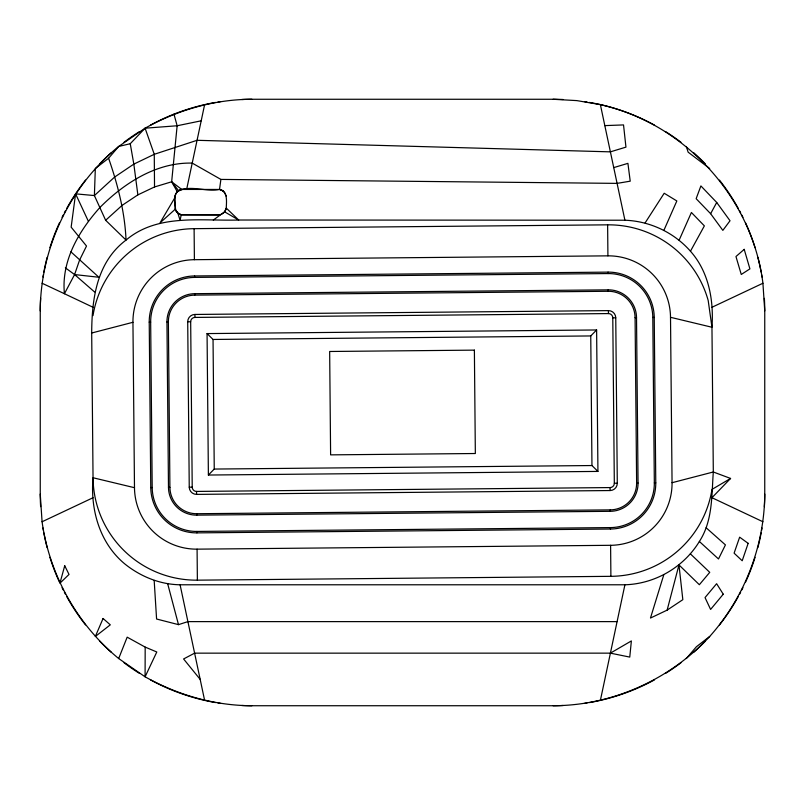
<?xml version="1.0" encoding="UTF-8"?>
<svg xmlns="http://www.w3.org/2000/svg" width="805" height="805" viewBox="0 0 805 805"><rect width="100%" height="100%" fill="white"/><g stroke="black" fill="none" stroke-linecap="round" stroke-linejoin="round"><path stroke-width="1.21" d="M145.182 647.099L156.794 651.99L145.091 676.804L118.677 658.54L127.17 637.158L145.182 647.099L145.091 676.804C177.674 695.007 214.472 705.643 251.905 705.733L553.095 705.733A211.655 211.655 0 0 0 563.148 705.492M204.621 104.62L201.2 120.81L177.14 125.761L145.091 128.196L118.667 146.46L108.605 158.243C117.782 184.737 124.835 211.936 126.033 240.081C96.6 262.189 91.861 298.907 91.69 333.008L93.038 477.747C90.23 509.615 99.639 543.355 125.127 564.194C140.734 576.621 160.014 584.48 180.089 584.782L624.911 584.782C655.039 583.897 683.707 567.223 699.374 541.483C712.878 520.704 711.56 495.598 713.311 471.992L711.962 327.253C713.864 300.376 708.873 271.929 690.459 251.22C673.946 232.414 649.897 221.123 624.911 220.218L238.693 220.017C200.697 221.154 157.559 213.406 126.033 240.081L105.646 220.278L122.169 205.325L137.866 194.87L154.53 186.951L154.268 154.298L145.091 128.196C177.674 109.993 214.472 99.357 251.905 99.267L553.095 99.267A211.655 211.655 0 0 1 563.148 99.508M613.732 167.611L627.91 163.355L630.224 181.175L617.083 183.379L220.892 179.414L192.224 163.103C156.562 162.197 124.312 182.987 99.971 207.428C78.85 230.965 61.1 260.931 64.43 293.724L93.068 307.289M40.622 506.647A211.655 211.655 0 0 1 40.25 494.079L40.25 310.921C40.451 247.92 69.884 186.307 118.667 146.46L130.249 143.723L145.091 128.196M553.095 705.733C612.021 705.643 669.78 679.742 709.678 636.483C744.464 597.592 764.398 546.273 764.75 494.079L764.75 310.921A211.655 211.655 0 0 0 764.378 298.353M175.309 208.374L175.802 210.538L177.865 213.245L180.089 220.218L181.236 214.804L177.865 213.245L175.621 210.196C175.399 204.178 172.793 196.833 177.281 191.761C189.447 184.043 206.191 192.526 219.534 189.396C228.137 191.127 226.436 201.904 226.245 208.374A8.614 8.614 0 0 1 219.765 214.855L181.236 214.804L219.765 214.855M177.281 191.761L171.656 181.799L177.14 125.761L173.971 114.139M553.095 99.267L576.903 100.615L600.379 104.62L604.817 125.61L623.533 124.926L625.948 147.134L610.381 151.853L197.074 140.301L154.268 154.298L133.831 164.119L114.592 177.08L94.396 195.565L75.579 193.844L71.152 227.151L86.507 246.028L79.574 260.096L74.593 274.565L64.43 293.724L42.071 283.249M220.892 179.414L219.534 189.396L222.643 190.684L224.565 192.486L226.296 196.168M201.2 120.81L186.669 189.225L181.467 189.447A8.614 8.614 0 0 0 174.776 197.839L160.024 222.864L175.228 209.24L174.776 197.839M600.379 700.38L624.911 584.782M663.743 574.951L650.47 618.049L667.134 610.13L678.967 564.919L699.354 584.722L709.738 572.345L690.388 553.86M663.964 230.17L676.834 200.958L664.195 193.25L645.117 222.905M679.118 240.202L691.404 212.49L704.365 225.883L690.459 251.22M224.565 211.816L226.296 208.133L238.693 220.017L224.565 211.816L213.305 220.067M710.624 213.707L716.712 202.468L700.893 185.935L696.144 198.684L710.624 213.707L722.85 230.371L730.024 220.751L716.712 202.468M686.333 658.54L696.395 646.747L709.678 636.483M730.578 478.442L711.992 489.4A103.382 103.382 0 0 1 610.894 576.33L197.376 580.163A103.382 103.382 0 0 1 93.038 477.747L134.485 487.699A62.025 62.025 0 0 0 197.084 549.151L610.603 545.307A62.025 62.025 0 0 0 672.054 482.708L713.311 471.992L730.578 478.442L711.962 497.711L762.929 521.751M208.384 475.031L214.251 469.053L591.957 465.542L597.934 471.418L596.616 329.97L207.066 333.582L208.384 475.031L597.934 471.418M207.066 333.582L213.043 339.458L590.749 335.947L596.616 329.97M108.605 158.243L95.322 168.517L94.396 195.565L105.646 220.278M667.134 610.13L682.831 599.675L678.967 564.919M610.381 653.147L631.372 640.931L629.762 657.091L610.381 653.147L194.619 653.157L183.59 658.963L200.183 679.4L204.621 700.38M93.068 497.711L42.071 521.761C49.467 574.931 77.21 624.459 118.677 658.54M711.932 307.289L762.929 283.249C752.152 197.507 684.713 123.417 600.379 104.62M177.865 213.245L181.467 214.855M154.178 580.425L156.583 619.015L178.489 624.64L187.917 621.621L617.083 621.621M154.53 186.951L171.656 181.799L181.699 189.396L178.589 190.684L171.656 181.799M91.69 333.008L132.946 322.292A62.025 62.025 0 0 1 194.397 259.693L607.916 255.849A62.025 62.025 0 0 1 670.515 317.301L711.962 327.253L708.199 300.537A103.382 103.382 0 0 0 607.624 224.837L194.106 228.67A103.382 103.382 0 0 0 93.008 315.6M194.548 275.964L608.067 272.13A45.754 45.754 0 0 1 654.234 317.452L655.773 482.859A45.754 45.754 0 0 1 610.452 529.036L196.933 532.87A45.754 45.754 0 0 1 150.766 487.548L149.227 322.141A45.754 45.754 0 0 1 194.548 275.964L194.558 277.403A44.315 44.315 0 0 0 150.666 322.131L152.195 487.538A44.315 44.315 0 0 0 196.923 531.431L610.442 527.597A44.315 44.315 0 0 0 654.334 482.869L652.805 317.462A44.315 44.315 0 0 0 608.077 273.569L194.558 277.403M194.709 293.684L608.228 289.85A28.034 28.034 0 0 1 636.524 317.613L638.053 483.02A28.034 28.034 0 0 1 610.291 511.316L196.772 515.15A28.034 28.034 0 0 1 168.476 487.387L166.947 321.98A28.034 28.034 0 0 1 194.709 293.684L194.73 295.123A26.595 26.595 0 0 0 168.376 321.96L169.915 487.367A26.595 26.595 0 0 0 196.752 513.721L610.271 509.877A26.595 26.595 0 0 0 636.624 483.04L635.085 317.633A26.595 26.595 0 0 0 608.248 291.279L194.73 295.123M194.911 314.453L608.419 310.619A7.265 7.265 0 0 1 615.755 317.814L617.284 483.221A7.265 7.265 0 0 1 610.089 490.547L196.581 494.381A7.265 7.265 0 0 1 189.245 487.186L187.716 321.779A7.265 7.265 0 0 1 194.911 314.453L194.931 317.422A4.297 4.297 0 0 0 190.674 321.759L192.214 487.166A4.297 4.297 0 0 0 196.551 491.422L610.069 487.578A4.297 4.297 0 0 0 614.326 483.242L612.786 317.834A4.297 4.297 0 0 0 608.449 313.578L194.931 317.422M149.227 322.141L150.666 322.131M166.947 321.98L168.376 321.96M187.716 321.779L190.674 321.759M612.786 317.834L615.755 317.814M635.085 317.633L636.524 317.613M652.805 317.462L654.234 317.452M150.766 487.548L152.195 487.538M168.476 487.387L169.915 487.367M189.245 487.186L192.214 487.166M614.326 483.242L617.284 483.221M636.624 483.04L638.053 483.02M654.334 482.869L655.773 482.859M181.467 189.447L219.765 189.447L223.216 191.107M65.356 267.824L74.593 274.565L98.884 277.262L70.9 251.834M709.688 168.527L688.134 152.165L686.333 146.47M74.593 274.565L94.618 292.014M706.116 527.738L725.426 544.904L718.493 558.972L699.374 541.483M175.621 210.196L178.016 213.194M75.579 193.844L88.379 221.294M167.671 583.736L178.489 624.64M604.817 125.61L624.911 220.218M180.089 584.782L200.183 679.4M130.249 143.723L133.831 164.119L137.866 194.87M762.929 283.249L764.75 310.921M40.25 494.079L42.071 521.761M670.515 317.301L672.054 482.708M607.624 224.837L607.916 255.849M608.067 272.13L608.077 273.569M608.228 289.85L608.248 291.279M608.419 310.619L608.449 313.578M610.069 487.578L610.089 490.547M610.271 509.877L610.291 511.316M610.442 527.597L610.452 529.036M610.603 545.307L610.894 576.33M590.749 335.947L591.957 465.542M213.043 339.458L214.251 469.053M194.106 228.67L194.397 259.693M196.551 491.422L196.581 494.381M196.752 513.721L196.772 515.15M196.923 531.431L196.933 532.87M197.084 549.151L197.376 580.163M132.946 322.292L134.485 487.699M764.75 494.079A211.655 211.655 0 0 1 764.378 506.647M762.023 527.959A211.655 211.655 0 0 1 761.6 530.445M761.158 532.91A211.655 211.655 0 0 1 757.867 547.621M755.08 557.332A211.655 211.655 0 0 1 745.631 581.985M742.935 587.67A211.655 211.655 0 0 1 741.797 589.934M740.64 592.178A211.655 211.655 0 0 1 739.463 594.412M738.245 596.626A211.655 211.655 0 0 1 719.479 624.901M705.391 641.062A211.655 211.655 0 0 1 693.608 652.362M680.929 662.777A211.655 211.655 0 0 1 665.423 673.473M654.535 679.843A211.655 211.655 0 0 1 589.461 702.584M586.976 703.007A211.655 211.655 0 0 1 584.49 703.389M584.49 101.611A211.655 211.655 0 0 1 586.976 101.994M589.461 102.416A211.655 211.655 0 0 1 654.535 125.157M665.423 131.527A211.655 211.655 0 0 1 680.929 142.223M693.608 152.638A211.655 211.655 0 0 1 705.391 163.938M719.479 180.099A211.655 211.655 0 0 1 738.245 208.374M739.463 210.588A211.655 211.655 0 0 1 740.64 212.822M741.797 215.066A211.655 211.655 0 0 1 742.935 217.33M745.631 223.015A211.655 211.655 0 0 1 755.08 247.668M757.867 257.379A211.655 211.655 0 0 1 761.158 272.09M761.6 274.555A211.655 211.655 0 0 1 762.023 277.041M40.25 310.921A211.655 211.655 0 0 1 40.622 298.353M42.977 277.041A211.655 211.655 0 0 1 43.4 274.555M43.842 272.09A211.655 211.655 0 0 1 47.133 257.379M49.92 247.668A211.655 211.655 0 0 1 59.369 223.015M62.066 217.33A211.655 211.655 0 0 1 63.203 215.066M64.36 212.822A211.655 211.655 0 0 1 65.537 210.588M66.755 208.374A211.655 211.655 0 0 1 85.521 180.099M99.609 163.938A211.655 211.655 0 0 1 111.392 152.638M124.071 142.223A211.655 211.655 0 0 1 139.577 131.527M150.465 125.157A211.655 211.655 0 0 1 215.539 102.416M218.024 101.994A211.655 211.655 0 0 1 220.51 101.611M241.852 99.508A211.655 211.655 0 0 1 251.905 99.267M251.905 705.733A211.655 211.655 0 0 1 241.852 705.492M220.51 703.389A211.655 211.655 0 0 1 218.024 703.007M215.539 702.584A211.655 211.655 0 0 1 150.465 679.843M139.577 673.473A211.655 211.655 0 0 1 124.071 662.777M111.392 652.362A211.655 211.655 0 0 1 99.609 641.062M85.521 624.901A211.655 211.655 0 0 1 66.755 596.626M65.537 594.412A211.655 211.655 0 0 1 64.36 592.178M63.203 589.934A211.655 211.655 0 0 1 62.066 587.67M59.369 581.985A211.655 211.655 0 0 1 49.92 557.332M47.133 547.621A211.655 211.655 0 0 1 43.842 532.91M43.4 530.445A211.655 211.655 0 0 1 42.977 527.959M64.722 565.744L59.932 583.202L69.019 574.438L64.722 565.744M748.157 543.345L742.2 560.763L734.1 553.166L739.644 537.177L748.157 543.345M103.07 618.482L95.322 636.493L110.295 624.841L103.07 618.482M723.252 594.201L710.604 609.435L705.029 597.572L716.621 583.706L723.252 594.201M744.212 249.359L735.961 256.533L741.264 274.475L749.908 268.87L744.212 249.359M474.387 350.135L329.658 351.483L330.614 454.865L475.342 453.517L474.387 350.135"/></g></svg>
